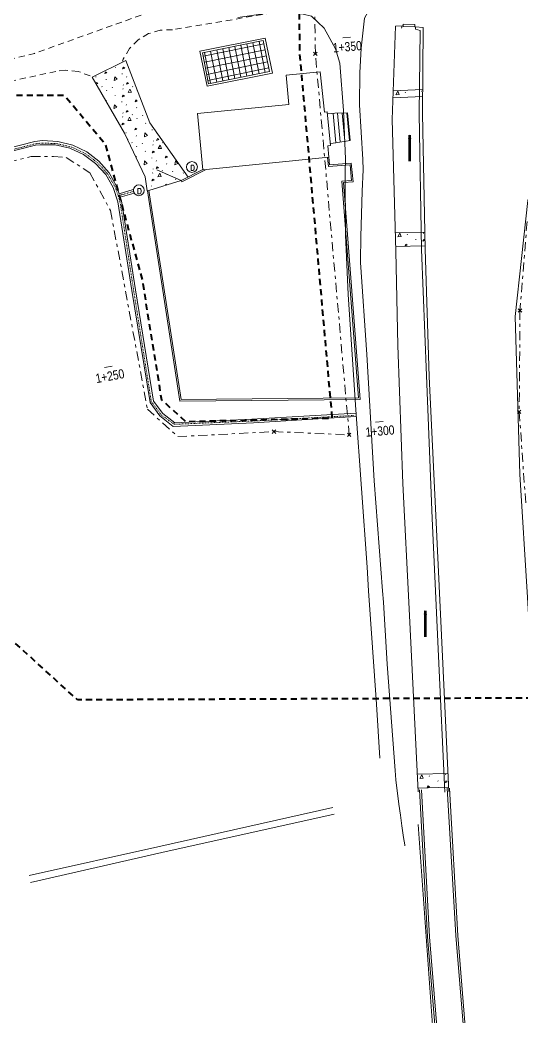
# Model space of a CAD drawing. Header units: metres. Extents: x -703672 to 3951284, y -4124475 to 4104628.
# Drawn here: x 328113.6 to 328178.7, y 4104423 to 4104552.3 of the extents above; entities that cross this region are included whole.
import ezdxf

# ---------------------------------------------------------------- set-up
doc = ezdxf.new("R2010")
doc.units = ezdxf.units.M
doc.header["$MEASUREMENT"] = 0
for name, pattern in [('DGN Style 2', [1.3283826688107345, 0.7970296012864407, -0.5313530675242938]), ('DGN Style 4', [0.014126028800000004, 0.007063014400000002, -0.003531507200000001, 0, -0.003531507200000001]), ('DGN Style 7', [2.6567653376214695, 1.195544401929661, -0.5313530675242938, 0.3985148006432204, -0.5313530675242938])]:
    doc.linetypes.add(name, pattern=pattern)
for name, color, linetype, lineweight in [('C-ALGN-STAT1', 8, 'Continuous', 0), ('C-PROP-BASE', 2, 'CONLMT', 0), ('C-PROP-CONS(Alpha)', 7, 'DGN Style 2', 40), ('C-ROAD-UPVD', 253, 'Continuous', 0), ('V-ANNO-PATT', 9, 'Continuous', 0), ('V-BLDG-OTLN', 7, 'Continuous', 0), ('V-ROAD-ASPH', 9, 'Continuous', 0), ('V-SITE-FENC', 251, 'FENCE', 0), ('V-SITE-STRC', 253, 'Continuous', 0), ('V-SITE-WALK', 7, 'Continuous', 0), ('V-TOPO-BKLN', 7, 'DGN Style 4', 0)]:
    doc.layers.add(name, color=color, linetype=linetype, lineweight=lineweight)
doc.styles.add('Dimension', font='arial.ttf', dxfattribs={"height": 0.00316992})
doc.styles.add('Style-ENGINEERING', font='ENGINEERING.shx')
doc.styles.add('Style-STANDARD', font='STANDARD.shx')
doc.styles.add('Style-WORKING', font='WORKING.shx')
doc.linetypes.add('CONLMT', pattern='A,0.10417,-0.00902625,[2,dgnlstyle-tsaec.shx,S=4.133597883597883e-05,R=0,X=0,Y=0],-0.00902625', length=0.1222225)
doc.linetypes.add('FENCE', pattern='A,0.1,-0.01302,[7,dgnlstyle-tsaec.shx,S=0.0001240079365079365,R=0,X=0,Y=0],-0.01302', length=0.12604)
doc.dimstyles.new('USACE Stroke DIM Set', dxfattribs={"dimtxt": 0.00316992, "dimasz": 0.00475488, "dimexe": 0.00158496, "dimexo": 0.00158496, "dimgap": 0.00158496, "dimtad": 1, "dimdec": 3, "dimlfac": 12, "dimzin": 15, "dimdsep": 46, "dimlunit": 4, "dimtxsty": 'Dimension', "dimblk": 'OBLIQUE', "dimcen": 0.09, "dimclrd": 1, "dimclre": 1, "dimazin": 2, "dimtfac": 1, "dimtdec": 3, "dimtmove": 1, "dimatfit": 1, "dimfxl": 1, "dimtolj": 1, "dimtzin": 15, "dimlwd": 18, "dimlwe": 18, "dimarcsym": 0})

# ---------------------------------------------------------------- blocks, each defined once
blk = doc.blocks.new('_Oblique')
at = {"color": 0, "linetype": 'ByBlock', "lineweight": -2}
blk.add_line((0.5, 0.5), (-0.5, -0.5), dxfattribs=at)
blk = doc.blocks.new('TerminatorOpen_0.5')
at = {"color": 0, "linetype": 'ByBlock', "lineweight": -2}
for q in [(-1, 0.25), (-1, 0), (-1, -0.25)]:
    blk.add_line((0, 0), q, dxfattribs=at)

msp = doc.modelspace()

# ---------------------------------------------------------------- linework, layer by layer
at = {"layer": 'C-ALGN-STAT1', "transparency": 33554661, "flags": 128}
for points in [[(328155.4423675083, 4104549.957605069), (328156.4387747262, 4104550.042296604)], [(328125.5131897276, 4104507.381466309), (328124.5300074081, 4104507.198839568)], [(328159.6769442245, 4104500.13724417), (328160.6733514424, 4104500.221935705)]]:
    msp.add_lwpolyline(points, dxfattribs=at)
at = {"layer": 'C-PROP-BASE', "linetype": 'ByBlock'}
for p, q in [((328151.6724283276, 4104548.112535928), (328152.1214411339, 4104547.663523122)), ((328151.8971592376, 4104547.887805018), (328151.6726528346, 4104547.663298615)), ((328151.8971592376, 4104547.887805018), (328152.121890147, 4104548.112535927)), ((328178.2144283276, 4104514.820535928), (328178.6634411339, 4104514.371523122)), ((328178.4391592375, 4104514.595805018), (328178.2146528345, 4104514.371298615)), ((328178.4391592375, 4104514.595805018), (328178.663890147, 4104514.820535928)), ((328178.1164283276, 4104501.680535928), (328178.5654411339, 4104501.231523122)), ((328178.3411592376, 4104501.455805018), (328178.1166528346, 4104501.231298615)), ((328178.3411592376, 4104501.455805018), (328178.5658901471, 4104501.680535927)), ((328146.2987950947, 4104499.124860088), (328146.7478079009, 4104498.675847282)), ((328146.5235260046, 4104498.900129178), (328146.2990196016, 4104498.675622775)), ((328146.5235260046, 4104498.900129178), (328146.7482569141, 4104499.124860087)), ((328156.0634283276, 4104498.698535928), (328156.5124411339, 4104498.249523122)), ((328156.2881592376, 4104498.473805018), (328156.0636528346, 4104498.249298615)), ((328156.2881592376, 4104498.473805018), (328156.512890147, 4104498.698535928))]:
    msp.add_line(p, q, dxfattribs=at)
at = {"layer": 'C-PROP-BASE', "color": 251, "linetype": 'DGN Style 7'}
for points in [[(327667.2257650528, 4104420.453761615), (327720.4737645751, 4104433.986945492), (327795.2503411708, 4104453.090689644), (327821.6941171947, 4104459.775361654), (327875.9251572457, 4104473.472385665), (327909.5778932773, 4104482.024833674), (328054.7075899196, 4104519.085217198), (328070.3706939334, 4104523.181217209), (328082.9208379444, 4104526.392481208), (328093.9308859555, 4104529.243297209), (328115.0334779753, 4104534.584481218), (328117.9170619776, 4104534.551713218), (328119.5554619796, 4104534.453409218), (328122.6356539826, 4104532.454561218), (328125.3226299844, 4104527.572129209), (328130.1067579882, 4104501.816481188), (328134.0389179924, 4104498.244769177), (328146.5235260045, 4104498.900129178), (328156.2881592373, 4104498.473805019), (328151.8971592376, 4104547.887805018), (328151.7991592374, 4104554.244805019), (328168.4451592375, 4104558.143805018), (328180.4381592374, 4104559.585805019)], [(328179.3561592374, 4104526.129805018), (328178.4391592373, 4104514.595805017), (328178.3411592375, 4104501.455805018), (328179.1931592374, 4104489.527805018)]]:
    msp.add_lwpolyline(points, dxfattribs=at)
at = {"layer": 'C-PROP-CONS(Alpha)', "color": 9, "transparency": 33554661, "flags": 128}
msp.add_lwpolyline([(328051.3527000129, 4102748.37939936), (328033.3155557459, 4102763.759859016), (328008.635876491, 4102785.194791595), (328001.0587122234, 4102791.754994317), (327978.7635198684, 4102811.492673358), (327966.1439298082, 4102822.81362133), (327961.8799502737, 4102829.347595384), (327957.057644274, 4102838.760785415), (327950.9142166439, 4102852.447486374), (327944.9108842695, 4102882.46314165), (327922.9503158275, 4102979.617200589), (327922.1960612735, 4102984.074704956), (327896.895254712, 4103096.805002357), (327873.602682129, 4103197.996084934), (327970.2778919048, 4103222.03458913), (327945.2853782952, 4103305.343080384), (327930.2819876203, 4103330.564998057), (327883.5789010234, 4103409.045375251), (327883.5789010235, 4103409.045375251), (327870.9613363898, 4103413.475533437), (327831.8293273544, 4103476.306306486), (327799.6734495071, 4103521.613691107), (327806.6592676204, 4103526.955593927), (327784.9216440988, 4103571.617824119), (327626.2738909589, 4103555.289453546), (327612.5795421994, 4103537.316554541), (327610.912267143, 4103605.482858766), (327464.3899750119, 4103600.408329677), (327376.9287606052, 4103410.137822579), (327521.4700117525, 4103346.727226583), (327528.8281654069, 4103347.647212733), (327568.3287292437, 4103211.27215154), (327234.5934998402, 4103358.397358307), (327245.9429127203, 4103450.162797557), (327247.4057606828, 4103462.282137395), (327240.1466832621, 4103465.304146356), (327209.4846702361, 4103470.912804143), (327163.5775247305, 4103479.173001934), (327097.1773292364, 4103490.791457197), (327094.8037589096, 4103490.336329404), (327087.5669605479, 4103491.465917642), (327077.449539086, 4103494.95888159), (327074.0302851388, 4103496.139353393), (327072.3445527111, 4103496.70369043), (327040.4265800085, 4103507.290822693), (327024.6254833043, 4103509.746641063), (327005.0554566061, 4103511.621346213), (326997.3663593705, 4103513.401218432), (326987.1858611336, 4103509.176851866), (326924.9401869376, 4103516.679666858), (326868.1898380349, 4103514.452095245, -0.4874798272826256), (326842.7291952347, 4103544.504835935), (326855.8128268328, 4103607.653487044), (326872.3549334486, 4103674.829124694), (326885.7849688843, 4103716.963841686), (326897.1820855098, 4103756.392376348), (326911.8079730987, 4103792.562866542), (326942.7784593481, 4103859.495280759), (326985.0309523789, 4103937.170100313), (327038.3759761521, 4104017.339902852), (327049.9699591843, 4104031.93014326), (327093.2772874826, 4104085.216318096), (327121.0561478767, 4104115.05712215), (327147.4927338528, 4104141.109056442), (327201.0579048989, 4104189.950156559), (327247.8236230445, 4104227.241544621), (327274.2756034104, 4104246.458416275), (327310.9052788371, 4104272.189052842), (327338.7507480193, 4104290.682435896), (327394.3822770293, 4104323.718145463), (327454.7797406209, 4104356.193582261), (327554.8217139727, 4104397.588329164), (327560.1573850386, 4104391.696800068), (327629.8959608893, 4104414.015198105), (327759.0313031515, 4104448.398455133), (327757.2739255879, 4104455.165774307), (328107.0540342975, 4104542.510103815), (328119.3380608568, 4104542.510103815), (328124.6483431717, 4104536.17317302), (328129.4254646109, 4104518.549251009), (328131.921990407, 4104503.029638088), (328135.078302787, 4104500.213224401), (328154.085317786, 4104500.667789092), (328149.8985258908, 4104547.783738694), (328149.7745655841, 4104555.824714896), (328168.0966631506, 4104560.116307975), (328180.1971601305, 4104561.571233069), (328186.8764764442, 4104562.389659171), (328203.8937110046, 4104564.517264253), (328194.5649608789, 4104557.623580912), (328191.4437345657, 4104556.202444898), (328187.3603782359, 4104545.719257489), (328182.8253075863, 4104532.763466077), (328181.3393865761, 4104525.839460123), (328180.4385673145, 4104514.508980992), (328180.3416913476, 4104501.519693172), (328182.9952471908, 4104464.369911368), (328121.0450735461, 4104464.115166628), (328089.3117504606, 4104492.939601823), (327768.6929376793, 4104411.193379837), (327762.394272341, 4104435.44831491), (327630.6153729495, 4104402.081270727), (327568.961239384, 4104381.975780278), (327586.7809209799, 4104362.299684941), (327579.7950375145, 4104360.190021981), (327526.9949811692, 4104339.560635842), (327472.178603134, 4104315.449356015), (327377.0616109308, 4104262.394203749), (327337.8150383515, 4104235.453131521), (327331.8477650884, 4104234.203481648), (327216.3820695355, 4104145.337984444), (327178.5929724798, 4104112.042658567), (327136.6371358891, 4104068.619937841), (327133.1617217513, 4104062.073926368), (327081.9927725713, 4104002.304896605), (327197.9125123062, 4103949.973291562), (327165.5484697489, 4103878.060140899), (327236.1839484199, 4103839.517953459), (327385.373955234, 4103849.829860281), (327376.9496945368, 4103947.711745712), (327522.7087312953, 4103959.659207741), (327570.1209276664, 4103966.104005254), (327619.9429955619, 4103970.187781311), (327675.5802737248, 4103972.189662043), (327840.2462419602, 4103985.686872555), (327861.3262067086, 4103740.757760243), (327930.6420660896, 4103742.354851621), (327992.4427256854, 4103748.227855178), (328033.5029494578, 4103744.724846469), (328070.8848923553, 4103745.586155542), (328069.9830035489, 4103756.769478619), (328241.8330771768, 4103770.442215998), (328288.4642937218, 4103241.598537642), (328052.9743225681, 4103223.495877456), (328046.3409570817, 4103208.988679592), (328077.9633670195, 4102853.33535271), (328045.914018165, 4102815.224954779), (328124.4115326538, 4102748.37939936)], format="xyb", dxfattribs=at)
at = {"layer": 'C-ROAD-UPVD', "linetype": 'Continuous', "flags": 128}
for points in [[(328178.839934731, 4104560.102029525), (328170.9019347311, 4104558.589029524), (328165.6109347311, 4104557.649029525), (328164.287934731, 4104557.397029525), (328163.3359347309, 4104557.177029524), (328162.3969347309, 4104556.927029524), (328159.5709347311, 4104554.856029524), (328158.266934731, 4104552.507029525), (328157.821934731, 4104548.619029525), (328157.669934731, 4104545.409029525), (328157.6099347309, 4104541.261029525), (328158.0439347311, 4104534.162029525), (328158.0859347309, 4104532.830029524), (328157.943934731, 4104530.079029525), (328157.800934731, 4104524.172029525), (328157.7379347309, 4104521.056029525), (328157.7519347309, 4104520.838029525), (328158.5799347309, 4104508.900029525), (328159.5129347311, 4104492.513029525), (328160.6189347311, 4104478.254029525)], [(328156.4659347311, 4104512.142029525), (328156.162934731, 4104516.684029525), (328155.801934731, 4104524.431029525), (328155.7659347309, 4104532.674029524), (328155.7869347311, 4104534.202029524), (328155.560934731, 4104540.548029525), (328155.0749347311, 4104546.674029524), (328154.4949347309, 4104548.527029525), (328153.0329347309, 4104551.190029525), (328151.375934731, 4104552.760029525), (328150.321934731, 4104553.028029525), (328149.0439347311, 4104553.201029525), (328147.7589347309, 4104553.293029524), (328146.3099347309, 4104553.172029525), (328145.122934731, 4104553.076029525), (328141.817934731, 4104552.573029525)], [(328158.8059347309, 4104478.254029525), (328158.5929347309, 4104481.315029525), (328157.159934731, 4104501.739029524), (328156.4659347311, 4104512.142029525)], [(328160.2419347309, 4104456.564029524), (328159.8299347308, 4104463.548029523), (328158.805934731, 4104478.254029524)], [(328160.6189347311, 4104478.254029525), (328160.7319347309, 4104476.800029525), (328161.1809347309, 4104469.493029525), (328161.2089347311, 4104468.756029524), (328162.240934731, 4104454.965029525), (328162.3339347311, 4104453.759029524), (328162.7009347309, 4104450.580029524), (328162.9219347311, 4104449.151029524), (328163.1139347309, 4104447.804029525), (328163.3359347309, 4104446.272029525), (328163.491934731, 4104445.309029525), (328163.503934731, 4104445.194029524)]]:
    msp.add_lwpolyline(points, dxfattribs=at)
at = {"layer": 'V-ANNO-PATT'}
for p, q in [((328145.2106728164, 4104549.179751581), (328137.3408719035, 4104547.575628397)), ((328140.6621099263, 4104548.692792649), (328141.4464678564, 4104544.680500161)), ((328141.4464097976, 4104548.850567201), (328142.2312284787, 4104544.835917795)), ((328142.2307096692, 4104549.008341752), (328143.015989101, 4104544.991335428)), ((328143.0150095405, 4104549.166116304), (328143.8007497232, 4104545.146753062)), ((328143.799309412, 4104549.323890855), (328144.5855103454, 4104545.302170696)), ((328144.5836092831, 4104549.481665407), (328145.3702709677, 4104545.457588329)), ((328145.372518187, 4104548.396290977), (328137.4949963205, 4104546.790594011)), ((328137.5249104408, 4104548.061694444), (328138.3074253675, 4104544.058829626)), ((328145.5343635576, 4104547.612830374), (328137.6491207376, 4104546.005559625)), ((328138.3092103121, 4104548.219468996), (328139.0921859897, 4104544.21424726)), ((328139.0935101836, 4104548.377243547), (328139.876946612, 4104544.369664893)), ((328139.8778100549, 4104548.535018098), (328140.6617072342, 4104544.525082528)), ((328125.9495659093, 4104546.167103664, 11.05163876556885), (328125.9843265555, 4104546.114374729, 11.04103230528285)), ((328145.6962089282, 4104546.829369773), (328137.8032451546, 4104545.22052524)), ((328145.8580542988, 4104546.045909169), (328137.9573695716, 4104544.435490854)), ((328123.3936838041, 4104544.858080671, 11.063708166616), (328123.4300069102, 4104544.937223537, 11.07249957379249)), ((328126.8343824286, 4104545.324331076, 10.85559541844546), (328126.8423171585, 4104545.24528714, 10.84325377647187)), ((328127.3807706372, 4104544.858080671, 10.742556199436), (328127.4170937432, 4104544.937223537, 10.7513476066125)), ((328124.1833762645, 4104543.65085519, 10.82136934531867), (328124.2181369106, 4104543.598126255, 10.81076288503267)), ((328124.7347588245, 4104544.497881706, 10.90235949152391), (328124.7711816077, 4104544.577024571, 10.91114286990123)), ((328125.5281770209, 4104543.478917315, 10.68759276770712), (328125.564598632, 4104543.557961252, 10.69636159404583)), ((328126.9807738119, 4104543.874433785, 10.6291454811746), (328127.0156341352, 4104543.821704851, 10.61853099208942)), ((328128.1704630975, 4104543.65085519, 10.50021737813867), (328128.2052237437, 4104543.598126255, 10.48961091785267)), ((328124.8066313096, 4104543.093392632, 10.68863462575561), (328124.8430529205, 4104543.172436569, 10.69740345209433)), ((328125.9064863228, 4104542.531181504, 10.51680769066308), (328125.9412469689, 4104542.478452568, 10.50620123037707)), ((328126.9068305524, 4104543.295404796, 10.54937578105839), (328126.9432533356, 4104543.374547661, 10.55815915943572)), ((328128.7937181425, 4104543.093392632, 10.36748265857562), (328128.8091441502, 4104543.126870898, 10.37119660693974)), ((328165.7988268288, 4104542.349932535, 9.434092262034397), (328161.9719109731, 4104542.194041258, 9.435884841157204)), ((328165.8062815408, 4104543.250982617, 9.434071611429758), (328162.0029053625, 4104543.096050239, 9.435853164249473)), ((328163.5440051965, 4104542.811850239, 9.43513790198007), (328163.579605192, 4104542.891750239, 9.435119732035695)), ((328165.6486049645, 4104543.016050239, 9.434149822245331), (328165.6842049601, 4104543.096050239, 9.434131650396012)), ((328126.791302842, 4104541.688408915, 10.32076434353969), (328126.799237572, 4104541.609364979, 10.30842270156609)), ((328127.3376910507, 4104541.22215851, 10.20772512453022), (328127.3740141567, 4104541.301301376, 10.21651653170672)), ((328128.678766071, 4104540.861959545, 10.04637644943814), (328128.7151888542, 4104540.94110241, 10.05515982781546)), ((328126.863750966, 4104539.659482635, 10.01454470615262), (328126.9001737492, 4104539.738625501, 10.02332808452994)), ((328126.9376942255, 4104540.238511623, 10.09431440626884), (328126.9725545487, 4104540.185782689, 10.08369991718365)), ((328128.127383511, 4104540.014933029, 9.965386303232897), (328128.1621441572, 4104539.962204095, 9.954779842946898)), ((328128.7506385561, 4104539.457470472, 9.832651583669843), (328128.7870601672, 4104539.536514408, 9.84142041000856)), ((328129.4721842675, 4104539.842995153, 9.831609725621348), (328129.5086058785, 4104539.92203909, 9.840378551960058)), ((328154.5382864336, 4104536.36072098, 8.558762633126776), (328154.1833446278, 4104540.151033772, 8.558762633126776)), ((328155.132263234, 4104536.453072867, 8.558762633126776), (328154.7830517581, 4104540.182193254, 8.558762633126776)), ((328155.7262400344, 4104536.545424753, 8.558762633126776), (328155.3842975259, 4104540.196922107, 8.558762633126776)), ((328156.3202168348, 4104536.63777664, 8.558762633126776), (328155.9855432936, 4104540.211650959, 8.558762633126776)), ((328129.8504935694, 4104538.895259343, 9.66082464857731), (328129.8852542155, 4104538.842530408, 9.650218188291305)), ((328127.2946114643, 4104537.58623635, 9.672894049624446), (328127.3309345703, 4104537.665379215, 9.681685456800949)), ((328128.6356864846, 4104537.226037384, 9.51154537453236), (328128.6721092678, 4104537.305180249, 9.520328752909684)), ((328130.7353100886, 4104538.052486755, 9.464781301453911), (328130.7432448186, 4104537.973442819, 9.45243965948032)), ((328131.2816982974, 4104537.58623635, 9.351742082444453), (328131.3180214033, 4104537.665379215, 9.360533489620948)), ((328128.0843039246, 4104536.379010868, 9.430555228327123), (328128.1190645708, 4104536.326281934, 9.419948768041124)), ((328128.7075589697, 4104535.821548311, 9.297820508764069), (328128.7439805808, 4104535.900592247, 9.306589335102785)), ((328129.4291046811, 4104536.207072994, 9.296778650715574), (328129.4655262921, 4104536.286116931, 9.30554747705429)), ((328130.8077582127, 4104536.023560474, 9.158561664066852), (328130.8441809958, 4104536.10270334, 9.167345042444168)), ((328130.8817014721, 4104536.602589462, 9.238331364183061), (328130.9165617953, 4104536.54986053, 9.227716875097883)), ((328132.0713907576, 4104536.379010868, 9.10940326114713), (328132.1061514037, 4104536.326281934, 9.098796800861123)), ((328129.807413983, 4104535.259337181, 9.125993573671536), (328129.8421746291, 4104535.206608247, 9.11538711338553)), ((328130.6922305022, 4104534.416564594, 8.929950226548144), (328130.7001652322, 4104534.337520658, 8.917608584574552)), ((328131.238618711, 4104533.950314189, 8.816911007538678), (328131.2749418169, 4104534.029457055, 8.825702414715181)), ((328132.5796937313, 4104533.590115223, 8.655562332446593), (328132.6161165144, 4104533.669258088, 8.664345710823916)), ((328130.7646786262, 4104532.387638313, 8.623730589161077), (328130.8011014093, 4104532.466781178, 8.6325139675384)), ((328130.8386218857, 4104532.966667301, 8.703500289277287), (328130.8734822089, 4104532.913938368, 8.692885800192101)), ((328132.0283111712, 4104532.743088707, 8.574572186241355), (328132.0630718173, 4104532.690359773, 8.563965725955356)), ((328132.6515662162, 4104532.185626149, 8.441837466678301), (328132.6879878273, 4104532.264670086, 8.450606293017017)), ((328133.3731119277, 4104532.571150832, 8.440795608629806), (328133.4095335387, 4104532.650194769, 8.449564434968515)), ((328134.7517654591, 4104532.387638313, 8.302578621981077), (328134.7881882423, 4104532.466781178, 8.3113620003584)), ((328130.6491509157, 4104530.780642433, 8.395119151642369), (328130.6570856458, 4104530.701598497, 8.382777509668777)), ((328133.7514212295, 4104531.62341502, 8.270010531585768), (328133.7861818756, 4104531.570686087, 8.259404071299763)), ((328162.2595603991, 4104524.68581477, 9.554633379058153), (328166.0844205538, 4104524.773995074, 9.499963929627725)), ((328163.8005045075, 4104524.401614785, 9.5327136744108), (328163.8361004996, 4104524.481514781, 9.532178849577697)), ((328165.9048888283, 4104524.605814774, 9.502584037119284), (328165.9404848199, 4104524.68581477, 9.502049179358146)), ((328162.3066060694, 4104522.88642109, 9.554553929460141), (328166.1200526085, 4104522.974338259, 9.500047616994934)), ((328164.9104939245, 4104523.833314816, 9.517043982065651), (328164.9459905533, 4104523.780014819, 9.516554445782944)), ((328165.8081063452, 4104522.981414862, 9.50450162466916), (328165.8096915231, 4104522.967183033, 9.504483666675334)), ((328169.0893480129, 4104454.593496071, 9.409743971919866), (328165.1220592894, 4104454.467423748, 9.422843491180828)), ((328166.6631510038, 4104454.183223749, 9.417789911743526), (328166.6987507825, 4104454.263123748, 9.41766410884334)), ((328168.7677394838, 4104454.387423748, 9.410826414806571), (328168.8033392625, 4104454.467423748, 9.41070060142438)), ((328167.7732451612, 4104453.614923753, 9.414187779435963), (328167.8087449865, 4104453.561623752, 9.414076268421795)), ((328169.1728299731, 4104452.795240332, 9.409657097752302), (328165.2099724646, 4104452.669308823, 9.422741985664075))]:
    msp.add_line(p, q, dxfattribs=at)
at = {"layer": 'V-ANNO-PATT', "linetype": 'Continuous'}
msp.add_line((328131.3094921974, 4104532.82796605, 8.221451825712002), (328134.4870014778, 4104531.47136697, 8.221451825712002), dxfattribs=at)
at = {"layer": 'V-ANNO-PATT', "extrusion": (0.07942777201430011, -0.1459916900255253, 0.986092113078862), "elevation": -573156.4206753352, "flags": 128}
msp.add_lwpolyline([(2249815.778991722, 3400703.64598122), (2249815.97948458, 3400703.788910798), (2249816.070640333, 3400703.58648889), (2249815.778991722, 3400703.64598122)], dxfattribs=at)
at = {"layer": 'V-ANNO-PATT', "extrusion": (0.0794277715706885, -0.145991690026616, 0.9860921131144327), "elevation": -573156.4208253737, "flags": 128}
msp.add_lwpolyline([(2249813.444194958, 3400704.210014263), (2249813.644687814, 3400704.352943841), (2249813.735843569, 3400704.150521933), (2249813.444194958, 3400704.210014263)], dxfattribs=at)
at = {"layer": 'V-ANNO-PATT', "extrusion": (0.0794277716420662, -0.1459916900027896, 0.986092113112211), "elevation": -573156.420704156, "flags": 128}
msp.add_lwpolyline([(2249814.10438355, 3400702.802420192), (2249814.411187877, 3400703.212765795), (2249814.530976931, 3400702.771606931), (2249814.113100069, 3400702.801037339)], dxfattribs=at)
at = {"layer": 'V-ANNO-PATT', "extrusion": (0.0794277716401631, -0.1459916896915527, 0.986092113158443), "elevation": -573156.4194272938, "flags": 128}
msp.add_lwpolyline([(2249811.829968246, 3400703.595063513), (2249811.965589208, 3400703.691671626), (2249812.056744961, 3400703.489249717), (2249811.831465823, 3400703.535227095)], dxfattribs=at)
at = {"layer": 'V-ANNO-PATT', "extrusion": (0.07942777153956972, -0.1459916897118344, 0.9860921131635428), "elevation": -573156.4195435486, "flags": 128}
msp.add_lwpolyline([(2249815.265275891, 3400701.617791183), (2249815.465856307, 3400701.760672453), (2249815.55701206, 3400701.558250544), (2249815.265275891, 3400701.617791183)], dxfattribs=at)
at = {"layer": 'V-ANNO-PATT', "extrusion": (0.07942777927968883, -0.1459916848599124, 0.9860921132584223), "elevation": -573156.397088905, "flags": 128}
msp.add_lwpolyline([(2249812.038023496, 3400702.64013411), (2249812.048158819, 3400702.646768439), (2249812.040220489, 3400702.55235188)], dxfattribs=at)
at = {"layer": 'V-ANNO-PATT', "extrusion": (0.0794277722328053, -0.1459916901839589, 0.9860921130378058), "elevation": -573156.4212539352, "flags": 128}
msp.add_lwpolyline([(2249814.005934199, 3400700.426285846), (2249814.206427058, 3400700.569215423), (2249814.297582811, 3400700.366793515), (2249814.005934199, 3400700.426285846)], dxfattribs=at)
at = {"layer": 'V-ANNO-PATT', "extrusion": (0.07942777126261806, -0.1459916895658839, 0.9860921132074588), "elevation": -573156.4190353634, "flags": 128}
msp.add_lwpolyline([(2249814.928962807, 3400700.557674531), (2249815.35766506, 3400700.838292165), (2249815.319370007, 3400700.382819852), (2249814.936755429, 3400700.553375105)], dxfattribs=at)
at = {"layer": 'V-ANNO-PATT', "extrusion": (0.0004676374794289956, 1.904944009771672e-05, 0.9999998904761475), "elevation": 241.0859518505389, "flags": 128}
msp.add_lwpolyline([(328162.3049107788, 4104542.568302424), (328162.544710779, 4104543.021102425), (328162.7312107789, 4104542.603802423), (328162.3138107788, 4104542.568302423)], dxfattribs=at)
at = {"layer": 'V-ANNO-PATT', "extrusion": (0.07942777418683986, -0.1459916878118556, 0.9860921132316038), "elevation": -573156.4108763704, "flags": 128}
msp.add_lwpolyline([(2249811.957716285, 3400701.048683047), (2249812.030022273, 3400700.888119222), (2249811.961384428, 3400700.902120402)], dxfattribs=at)
at = {"layer": 'V-ANNO-PATT', "extrusion": (0.07942777137371915, -0.1459916895942703, 0.9860921131943072), "elevation": -573156.4191154215, "flags": 128}
msp.add_lwpolyline([(2249812.328074361, 3400699.585241321), (2249812.634878688, 3400699.995586924), (2249812.754667742, 3400699.554428059), (2249812.336790881, 3400699.583858469)], dxfattribs=at)
at = {"layer": 'V-ANNO-PATT', "extrusion": (0.0794277715662109, -0.1459916896610943, 0.9860921131689092), "elevation": -573156.4193265418, "flags": 128}
msp.add_lwpolyline([(2249815.174570714, 3400699.057594789), (2249815.375063572, 3400699.200524366), (2249815.466219325, 3400698.99810246), (2249815.174570714, 3400699.057594789)], dxfattribs=at)
at = {"layer": 'V-ANNO-PATT', "extrusion": (0.07942777134206269, -0.1459916890599359, 0.9860921132759657), "elevation": -573156.4169326108, "flags": 128}
msp.add_lwpolyline([(2249813.492671399, 3400698.398333661), (2249813.693251814, 3400698.541214931), (2249813.784407568, 3400698.338793025), (2249813.492671399, 3400698.398333661)], dxfattribs=at)
at = {"layer": 'V-ANNO-PATT', "extrusion": (0.07942777159614262, -0.1459916895258995, 0.9860921131865138), "elevation": -573156.4187618085, "flags": 128}
msp.add_lwpolyline([(2249813.159969395, 3400697.335434074), (2249813.58867165, 3400697.61605171), (2249813.550376594, 3400697.160579395), (2249813.167762016, 3400697.331134649)], dxfattribs=at)
at = {"layer": 'V-ANNO-PATT', "extrusion": (0.07942777152810528, -0.1459916897107417, 0.9860921131646281), "elevation": -573156.4195428255, "flags": 128}
msp.add_lwpolyline([(2249812.222313129, 3400697.213964949), (2249812.422805988, 3400697.356894528), (2249812.513961741, 3400697.15447262), (2249812.222313129, 3400697.213964949)], dxfattribs=at)
at = {"layer": 'V-ANNO-PATT', "extrusion": (0.07942777133867068, -0.1459916905504712, 0.9860921130555642), "elevation": -573156.423051688, "flags": 128}
msp.add_lwpolyline([(2249813.386134617, 3400695.847543156), (2249813.586627475, 3400695.990472733), (2249813.677783228, 3400695.788050827), (2249813.386134617, 3400695.847543156)], dxfattribs=at)
at = {"layer": 'V-ANNO-PATT', "extrusion": (0.07942777176727428, -0.1459916898321592, 0.9860921131273876), "elevation": -573156.4199627109, "flags": 128}
msp.add_lwpolyline([(2249814.059721324, 3400694.431585424), (2249814.366525652, 3400694.841931026), (2249814.486314705, 3400694.400772165), (2249814.068437844, 3400694.430202573)], dxfattribs=at)
at = {"layer": 'V-ANNO-PATT', "extrusion": (0.07942777331147682, -0.1459916905318554, 0.9860921128994146), "elevation": -573156.4223279466, "flags": 128}
msp.add_lwpolyline([(2249811.990626402, 3400695.193753362), (2249812.030238752, 3400695.10578955), (2249811.986147732, 3400695.114788116)], dxfattribs=at)
at = {"layer": 'V-ANNO-PATT', "extrusion": (0.07942777154056306, -0.1459916900658662, 0.9860921131110483), "elevation": -573156.4209963608, "flags": 128}
msp.add_lwpolyline([(2249815.213146737, 3400693.251526532), (2249815.413727153, 3400693.394407802), (2249815.504882907, 3400693.191985893), (2249815.213146737, 3400693.251526532)], dxfattribs=at)
at = {"layer": 'V-ANNO-PATT', "extrusion": (0.07942777148019686, -0.1459916899543272, 0.9860921131324241), "elevation": -573156.420558352, "flags": 128}
msp.add_lwpolyline([(2249814.880440138, 3400692.189012086), (2249815.309142392, 3400692.469629723), (2249815.270847338, 3400692.014157408), (2249814.88823276, 3400692.184712662)], dxfattribs=at)
at = {"layer": 'V-ANNO-PATT', "extrusion": (0.07942777055447978, -0.1459916913582167, 0.9860921129991418), "elevation": -573156.42662442, "flags": 128}
msp.add_lwpolyline([(2249811.792982667, 3400692.777457216), (2249811.880010543, 3400692.584201747), (2249811.783142516, 3400692.6039615)], dxfattribs=at)
at = {"layer": 'V-ANNO-PATT', "extrusion": (0.07942777137416583, -0.1459916890020794, 0.9860921132819457), "elevation": -573156.416684608, "flags": 128}
msp.add_lwpolyline([(2249813.953367399, 3400692.061325691), (2249814.153860258, 3400692.204255268), (2249814.24501601, 3400692.00183336), (2249813.953367399, 3400692.061325691)], dxfattribs=at)
at = {"layer": 'V-ANNO-PATT', "extrusion": (0.07942777166493728, -0.1459916897860847, 0.9860921131424519), "elevation": -573156.419807175, "flags": 128}
msp.add_lwpolyline([(2249815.126494252, 3400690.688812817), (2249815.32698711, 3400690.831742393), (2249815.418142863, 3400690.629320487), (2249815.126494252, 3400690.688812817)], dxfattribs=at)
at = {"layer": 'V-ANNO-PATT', "extrusion": (0.07942777152275869, -0.1459916897392801, 0.9860921131608336), "elevation": -573156.4196617168, "flags": 128}
msp.add_lwpolyline([(2249812.280716437, 3400691.215972909), (2249812.587520765, 3400691.626318512), (2249812.707309818, 3400691.185159649), (2249812.289432958, 3400691.21459006)], dxfattribs=at)
at = {"layer": 'V-ANNO-PATT', "extrusion": (0.07942777179559482, -0.1459916892674809, 0.9860921132087074), "elevation": -573156.4176356754, "flags": 128}
msp.add_lwpolyline([(2249813.450243343, 3400690.02577735), (2249813.650823759, 3400690.168658619), (2249813.741979512, 3400689.966236712), (2249813.450243343, 3400690.02577735)], dxfattribs=at)
at = {"layer": 'V-ANNO-PATT', "extrusion": (0.07942777126507777, -0.1459916898873621, 0.9860921131596657), "elevation": -573156.4203540783, "flags": 128}
msp.add_lwpolyline([(2249815.77685296, 3400689.287609344), (2249816.083657287, 3400689.697954946), (2249816.203446341, 3400689.256796083), (2249815.78556948, 3400689.286226492)], dxfattribs=at)
at = {"layer": 'V-ANNO-PATT', "extrusion": (0.0794277715542105, -0.145991689998293, 0.9860921131199533), "elevation": -573156.420714525, "flags": 128}
msp.add_lwpolyline([(2249813.105884086, 3400688.970379298), (2249813.53458634, 3400689.25099693), (2249813.496291286, 3400688.79552462), (2249813.113676707, 3400688.966079871)], dxfattribs=at)
at = {"layer": 'V-ANNO-PATT', "extrusion": (0.07942777173866022, -0.1459916900293282, 0.9860921131005014), "elevation": -573156.4207813856, "flags": 128}
msp.add_lwpolyline([(2249812.174355169, 3400688.844976845), (2249812.374848027, 3400688.987906422), (2249812.46600378, 3400688.785484515), (2249812.174355169, 3400688.844976845)], dxfattribs=at)
at = {"layer": 'V-ANNO-PATT', "extrusion": (0.07942777132254358, -0.1459916899957192, 0.9860921131389945), "elevation": -573156.420779976, "flags": 128}
msp.add_lwpolyline([(2249813.384858849, 3400687.506201332), (2249813.543198308, 3400687.619080126), (2249813.614309369, 3400687.461169778)], dxfattribs=at)
at = {"layer": 'V-ANNO-PATT', "extrusion": (0.0794277917419308, -0.1459916959435172, 0.986092110613677), "elevation": -573156.4384926115, "flags": 128}
msp.add_lwpolyline([(2249816.178643969, 3400686.847006454), (2249816.183102161, 3400686.850184659), (2249816.184755493, 3400686.846513243)], dxfattribs=at)
at = {"layer": 'V-ANNO-PATT', "extrusion": (0.01428413790165887, 0.0003293139005066652, 0.9998979222684492), "elevation": 6048.74566175603, "flags": 128}
msp.add_lwpolyline([(328128.9851140517, 4104522.392541674), (328129.2249140517, 4104522.845341674), (328129.4114140518, 4104522.428041674), (328128.9940140515, 4104522.392541674)], dxfattribs=at)
at = {"layer": 'V-ANNO-PATT', "extrusion": (0.01428413789767142, 0.00032931390460201, 0.9998979222685046), "elevation": 6048.745677256929, "flags": 128}
msp.add_lwpolyline([(328129.9193140703, 4104521.198241644), (328130.0258140704, 4104521.420241645), (328130.2034140705, 4104521.287041644), (328129.9193140703, 4104521.198241644)], dxfattribs=at)
at = {"layer": 'V-ANNO-PATT', "extrusion": (0.01428413790617239, 0.0003293139033038763, 0.9998979222683838), "elevation": 6048.745674718444, "flags": 128}
msp.add_lwpolyline([(328132.2264140301, 4104521.833041657), (328132.3329140303, 4104522.055041659), (328132.4891836123, 4104521.93783947)], dxfattribs=at)
at = {"layer": 'V-ANNO-PATT', "extrusion": (0.01310645968741495, 0.004097057370860292, 0.9999057129726593), "elevation": 21127.06397398374, "flags": 128}
msp.add_lwpolyline([(328137.7937222151, 4104471.574620243), (328137.5305069158, 4104471.492347337)], dxfattribs=at)
at = {"layer": 'V-ANNO-PATT', "extrusion": (0.00329853304286328, 0.0001048206359812264, 0.9999945543313722), "elevation": 1522.117818436671, "flags": 128}
msp.add_lwpolyline([(328163.6480020441, 4104453.806522969), (328163.8878020443, 4104454.259322966), (328164.074302044, 4104453.842022968), (328163.6569020443, 4104453.806522967)], dxfattribs=at)
at = {"layer": 'V-ANNO-PATT', "extrusion": (0.003298533042838206, 0.0001048206359901844, 0.9999945543313722), "elevation": 1522.117818465208, "flags": 128}
msp.add_lwpolyline([(328164.5822020439, 4104452.612222963), (328164.688702044, 4104452.834222962), (328164.8663020437, 4104452.701022963), (328164.5822020439, 4104452.612222963)], dxfattribs=at)
at = {"layer": 'V-ANNO-PATT', "extrusion": (0.003298533042951593, 0.0001048206359238195, 0.999994554331372), "elevation": 1522.117818230027, "flags": 128}
msp.add_lwpolyline([(328166.8893020436, 4104453.24702296), (328166.9958020439, 4104453.469022959), (328167.1734020436, 4104453.335822961), (328166.8893020436, 4104453.24702296)], dxfattribs=at)
at = {"layer": 'V-BLDG-OTLN'}
for p, q in [((328148.0926722025, 4104545.096627343, 8.730665996743376), (328152.5376004443, 4104545.53487538, 8.86738121278286)), ((328148.0926722025, 4104545.096627343, 8.497126344796627), (328148.4697612233, 4104541.313677306, 8.292416011634671)), ((328152.5376004443, 4104545.53487538, 8.86738121278286), (328153.057387093, 4104540.320385396, 8.683244027199578)), ((328136.5815291429, 4104540.141556162, 8.23142700907313), (328148.4697612233, 4104541.313677306, 8.292416011634671)), ((328137.3080618543, 4104532.852993526, 7.974048930954936), (328136.5815291429, 4104540.141556162, 8.231427009108295)), ((328153.057387093, 4104540.320385396, 8.710129349006749), (328153.4416753107, 4104540.358274322, 8.712100824237915)), ((328153.4416753107, 4104540.358274322, 8.712100824237915), (328153.8773709032, 4104535.987384247, 8.55775334267883)), ((328153.4930826856, 4104535.949495321, 8.473884042676914), (328153.8773709032, 4104535.987384247, 8.475855517908009)), ((328153.4930826856, 4104535.949495321, 8.528896545647143), (328153.6412221764, 4104534.463362706, 8.476417342901229)), ((328153.6412221764, 4104534.463362706, 8.476417342901229), (328137.3080618543, 4104532.852993526, 7.974048930954936))]:
    msp.add_line(p, q, dxfattribs=at)
at = {"layer": 'V-ROAD-ASPH', "linetype": 'DGN Style 2'}
for points in [[(328175.5579219395, 4104558.78892366, 11.08550526540599), (328161.4782142226, 4104556.019822763, 11.3224558340934), (328150.1526707562, 4104553.800725393, 11.19436965615019), (328147.6349109357, 4104553.405672975, 11.25725940834894), (328133.3633557643, 4104551.009241519, 11.26353837601627)], [(328129.2742491577, 4104552.897380881, 11.34407961936312), (328115.476989858, 4104547.94081116, 11.3841972124389), (328102.8389543737, 4104544.892300315, 11.54766866257111), (328083.3618205203, 4104540.635832204, 11.58498667269008), (328069.1246552499, 4104536.581670138, 11.85789160566208), (328055.1723546221, 4104533.037564588, 11.79798667468786), (328040.0998375062, 4104528.798226161, 11.73710384549515)], [(328133.3633557643, 4104551.009241519, 11.26353837601627), (328131.7766603515, 4104550.950552593, 11.27495285905631), (328130.2545285972, 4104550.49871009, 11.286367342097), (328128.8928018242, 4104549.682164366, 11.29778182513489), (328127.7772214244, 4104548.552329381, 11.22323772811936), (328126.9780301352, 4104547.180345414, 11.14869363112138), (328126.8813790063, 4104546.939153195, 11.13649465573422)], [(328122.6718718199, 4104545.040354357, 11.03072702345305), (328121.1144750478, 4104545.590594917, 11.2229144901791), (328119.4706179249, 4104545.751787777, 11.27954216948662), (328118.2109089632, 4104545.605060201, 11.32302153283962), (328118.210908963, 4104545.6050602, 11.32302153283962), (328102.6337386753, 4104542.207628473, 11.5284500284582), (328084.2328256941, 4104537.575018824, 11.69809715754334), (328069.1760551743, 4104534.061753232, 11.85784585757102), (328055.7514980793, 4104530.430245424, 11.73877434131575), (328039.9859059333, 4104525.89807719, 11.6587405231231)]]:
    msp.add_polyline3d(points, dxfattribs=at)
at = {"layer": 'V-SITE-FENC'}
for p, q in [((328137.7295774707, 4104532.89455289, 8.04255758072562), (328134.5775963483, 4104531.29306226, 8.221451825712002)), ((328134.4870014778, 4104531.47136697, 8.221451825712002), (328134.5775963487, 4104531.29306226, 8.221451825712002)), ((328157.4799473016, 4104503.271965785, 8.874612964349012), (328155.3317054889, 4104531.386409288, 8.766788615322895)), ((328156.7770104039, 4104531.290083612, 9.554197388529957), (328155.546427481, 4104531.201369757, 9.075078896366058)), ((328157.6956675472, 4104503.073861923, 8.875431170672286), (328155.546427481, 4104531.201369757, 8.767556717399188)), ((328130.108927179, 4104530.11294901, 8.374711592686694), (328130.3065971329, 4104530.14338894, 8.374711592686694)), ((328130.3065971326, 4104530.14338894, 8.374711592686694), (328134.4758930623, 4104503.068934035, 8.238426679948603)), ((328134.3045683467, 4104502.867414149, 8.237565513326729), (328157.6956675471, 4104503.073861923, 8.875431170670694)), ((328134.4758930623, 4104503.068934035, 8.242285601796084), (328157.4799473016, 4104503.271965785, 8.869596702195437))]:
    msp.add_line(p, q, dxfattribs=at)
at = {"layer": 'V-SITE-FENC', "ltscale": 60, "elevation": 10.18542076955553, "flags": 128}
msp.add_lwpolyline([(328189.8019784568, 4104557.451822902), (328184.7505169453, 4104544.5773801), (328179.4417071872, 4104528.848680304), (328177.8146687536, 4104513.803554105), (328178.4332508829, 4104493.374795415), (328179.4225529865, 4104477.374566034), (328180.1529974342, 4104465.01346929), (328181.1203501376, 4104449.719255874), (328182.4764146126, 4104431.583059888), (328184.7039580012, 4104403.325356139), (328185.9983729513, 4104389.130348032), (328187.6211315368, 4104370.712656978), (328187.8483650107, 4104364.817670671), (328187.4650543657, 4104352.507193247)], dxfattribs=at)
at = {"layer": 'V-SITE-FENC', "extrusion": (0.04505294105720981, 0.02289095656191238, 0.998722302048861), "elevation": 108748.2862670725, "flags": 128}
msp.add_lwpolyline([(3510649.951964777, -2149040.519571817), (3510649.951964777, -2149037.357998434)], dxfattribs=at)
at = {"layer": 'V-SITE-FENC', "extrusion": (-0.3610606336936975, -0.0260291928010032, 0.9321790063710049), "elevation": -225313.2239433664, "flags": 128}
msp.add_lwpolyline([(-4070311.165552817, 580229.5582330459), (-4070311.165552815, 580228.2227873427)], dxfattribs=at)
at = {"layer": 'V-SITE-FENC', "extrusion": (0.00075719373887901, -0.004917043089254928, 0.999987624595875), "elevation": -19925.31875454509, "flags": 128}
msp.add_lwpolyline([(328130.0085180901, 4104481.757267581), (328134.2042619027, 4104454.511403352)], dxfattribs=at)
at = {"layer": 'V-SITE-FENC', "elevation": 9.490455162155428, "flags": 128}
msp.add_lwpolyline([(328173.1971831211, 4104347.948258409), (328170.3008360174, 4104382.01613368), (328167.6883691166, 4104413.476871116), (328165.2309667204, 4104447.944193415)], dxfattribs=at)
at = {"layer": 'V-SITE-FENC'}
for points in [[(328156.5733576232, 4104531.475921132, 9.480505746820818), (328156.3880973887, 4104533.490433567, 9.51233993449167), (328153.5795256299, 4104533.287961048, 8.41884298991424), (328153.4567220336, 4104534.441630179, 8.402240185878938)], [(328156.7770104039, 4104531.290083612, 9.551378744956537), (328156.5551203192, 4104533.702907584, 9.589507221995675), (328153.7421267807, 4104533.500117204, 8.49424430321821), (328153.6413237258, 4104534.462346923, 8.476355175933847)]]:
    msp.add_polyline3d(points, dxfattribs=at)
at = {"layer": 'V-SITE-STRC'}
for p, q in [((328163.0860237041, 4104551.20786695, 7.040713398850393), (328163.1622106871, 4104551.505213424, 9.09406783303244)), ((328163.2749001594, 4104551.744000501, 9.1581745783093), (328163.2636912616, 4104551.444209973, 9.1581745783093)), ((328163.2749001594, 4104551.744000501, 9.1581745783093), (328164.7899518941, 4104551.687354081, 9.168822836719137)), ((328164.7899518942, 4104551.687354082, 9.168822836719137), (328164.7787429962, 4104551.387563553, 9.168822836719137)), ((328164.8717754575, 4104551.37827632, 8.984117242905626), (328164.870014816, 4104551.081341553, 7.005794322389001)), ((328145.3834250523, 4104549.926134098, 9.954287786851168), (328136.9052022038, 4104548.224452361, 9.891136510063)), ((328137.2560614916, 4104548.007611148, 11.34929826305265), (328145.1257737923, 4104549.59073053, 11.35262188760396)), ((328143.8890397349, 4104500.049026174, 8.281722974453245), (328133.4655812029, 4104499.545348917, 8.273182007576281)), ((328133.66379463, 4104500.04605855, 8.270184470641546), (328143.6619209981, 4104500.522795999, 8.29588702336342))]:
    msp.add_line(p, q, dxfattribs=at)
at = {"layer": 'V-SITE-STRC', "extrusion": (-0.00701832882322612, 0.0002624089957464982, 0.9999753367968873), "elevation": -1216.928521114968, "flags": 128}
msp.add_lwpolyline([(328155.2457072518, 4104551.904859571), (328156.7607964059, 4104551.84821315)], dxfattribs=at)
at = {"layer": 'V-SITE-STRC', "extrusion": (-0.0002187496992758842, -6.72338280307807e-05, 0.9999999738140906), "elevation": -339.5943666225373, "flags": 128}
msp.add_lwpolyline([(328128.2400186816, 4104530.265391335), (328126.4366364434, 4104529.711112686)], dxfattribs=at)
at = {"layer": 'V-SITE-STRC', "extrusion": (-0.005619103943173681, -0.00162767799834367, 0.999982888021195), "elevation": -8516.473277324634, "flags": 128}
msp.add_lwpolyline([(328123.2615462397, 4104521.408730632), (328121.4456994116, 4104520.882745817)], dxfattribs=at)
at = {"layer": 'V-SITE-STRC', "extrusion": (-0.008318765957086378, -0.0004774467119971438, 0.9999652844862109), "elevation": -4681.135003794188, "flags": 128}
msp.add_lwpolyline([(328145.8645763524, 4104499.529722687), (328132.37665649, 4104498.755624765)], dxfattribs=at)
at = {"layer": 'V-SITE-STRC', "extrusion": (-0.008571937848178635, -0.0005121494512807865, 0.9999631291125023), "elevation": -4906.665052378975, "flags": 128}
msp.add_lwpolyline([(328145.1509706461, 4104498.865813328), (328131.9041077534, 4104498.074379285)], dxfattribs=at)
at = {"layer": 'V-SITE-STRC', "extrusion": (-0.06694108762184416, 0.2971795440276418, 0.952472156758153), "elevation": 1197798.902666406, "flags": 128}
msp.add_lwpolyline([(-1222040.093818543, -3745129.365586112), (-1222057.57900959, -3745129.296717655), (-1222080.45235907, -3745129.27733298)], dxfattribs=at)
at = {"layer": 'V-SITE-STRC', "extrusion": (0.1547325474761973, -0.68834936749167, 0.708683982481151), "elevation": -2774513.506946425, "flags": 128}
msp.add_lwpolyline([(1220292.638984858, 2786943.035930529), (1220310.091457734, 2786943.089465037), (1220332.980629461, 2786943.055047429)], dxfattribs=at)
at = {"layer": 'V-SITE-STRC'}
for points in [[(328163.1622106872, 4104551.505213424, 9.09406783298941), (328162.2906989965, 4104551.471515873, 9.06713664162423), (328161.8753073544, 4104539.382650756, 9.442603619512305), (328162.3216739822, 4104522.310106481, 9.517877801324076), (328162.577065054, 4104510.059136022, 9.481674910261837), (328163.2322018208, 4104492.192826304, 9.40119830169241), (328164.0736557987, 4104475.910739372, 9.38811453088389), (328165.2330248692, 4104452.197810977, 9.407859346654497)], [(328164.8717754575, 4104551.37827632, 8.984117242905626), (328165.8726985047, 4104551.278792471, 9.094152820106345), (328165.7804372281, 4104540.127183876, 9.397507214389101), (328166.1281069569, 4104522.567539859, 9.457470860757127), (328166.6476769883, 4104506.0350448, 9.612253248032367), (328167.5169194993, 4104488.022995568, 9.379903454680807), (328168.3861086395, 4104469.741729742, 9.363474403145261), (328169.199516057, 4104452.220404721, 9.39492470072097)], [(328145.3834250523, 4104549.926134098, 9.954287786851168), (328146.3457254968, 4104545.393929734, 8.427398102077568), (328137.8427318162, 4104543.682959423, 8.284133461080664), (328136.9052022035, 4104548.224452361, 9.891136510062097)], [(328164.870014816, 4104551.081341553, 7.005794322435833), (328165.4952887182, 4104550.891691953, 7.038820189896292), (328165.3722527885, 4104540.127283023, 7.411010330135198), (328165.6709953558, 4104522.493747987, 7.501577609238886), (328166.2948437505, 4104506.164258938, 7.349536648829385), (328167.0372478489, 4104487.640522158, 7.190191581354199), (328167.8475466599, 4104469.804334108, 7.319961756569377), (328168.6769044898, 4104452.137004279, 7.382385017413426)], [(328145.1257737924, 4104549.59073053, 11.35262188760406), (328145.9556398137, 4104545.573517491, 11.35143852963525), (328138.0416525208, 4104544.006194739, 11.35785143641691), (328137.2560614916, 4104548.007611148, 11.34929826305265)], [(328126.442705072, 4104529.724667874, 8.148813877022342), (328126.1140918118, 4104530.721885259, 8.145764346136211), (328125.1255202998, 4104532.453374703, 8.139973470459985), (328123.8119829245, 4104533.953357666, 8.134182594783795), (328122.2260822728, 4104535.161765068, 8.128315349307044), (328120.4313281295, 4104536.03020441, 8.122448103830564), (328118.499594133, 4104536.523897729, 8.116580858353636), (328116.5082394864, 4104536.62307433, 8.110713612876772), (328115.5190796198, 4104536.523452353, 8.107788075345667), (328101.9304886528, 4104533.056225388, 8.126163925600139)], [(328133.4655812028, 4104499.545348917, 8.273182007576239), (328131.7248049174, 4104500.965148646, 8.27153898535876), (328130.4453974251, 4104502.679821196, 8.23365719477227), (328128.0665905175, 4104517.186846149, 8.16709131548535), (328126.2882252482, 4104528.69726124, 8.152219666135338), (328125.6711610208, 4104530.544200366, 8.145562923053774), (328124.6906493064, 4104532.226623971, 8.138906179970178), (328123.3878450752, 4104533.673915763, 8.132249436888046), (328121.8174308657, 4104534.82532864, 8.12420557424067), (328120.0453215975, 4104535.632534402, 8.116161711591403), (328118.1458979269, 4104536.061652242, 8.108117848943017), (328116.1988842714, 4104536.094670817, 8.10007398629449), (328115.595725291, 4104536.023401566, 8.097565129926423), (328102.130226457, 4104532.606516358, 8.127336342039598)], [(328133.66379463, 4104500.046058549, 8.270184470641546), (328132.0891097403, 4104501.266253719, 8.260682841074093), (328130.9106429808, 4104502.846307492, 8.222055535513832), (328128.5527992829, 4104517.297791721, 8.1715444228131), (328126.7381086218, 4104528.828229444, 8.15155522181243), (328126.5801113535, 4104529.3076916, 8.150089007244532)], [(328169.2937450945, 4104452.673137601, 9.293853177285882), (328170.3663661061, 4104433.550707042, 9.36226537785705), (328171.8926542628, 4104414.781541532, 9.432674027276605), (328173.5147591192, 4104395.589418598, 9.422454576638671), (328175.0716195884, 4104377.712850077, 9.400875470818015), (328176.5324129498, 4104360.834608478, 9.368630624489306), (328178.4063672759, 4104359.147959447, 9.080738710506466), (328175.9105692632, 4104354.495590603, 9.116315741588807), (328174.1955675083, 4104354.342672058, 9.12083440269415), (328171.3310427876, 4104358.301650701, 9.100451106648833), (328172.5803772807, 4104360.58981265, 9.354355524299578), (328170.9773603959, 4104379.471115757, 9.428517192713898), (328169.7585288116, 4104393.862137577, 9.39095507207886), (328168.3488471567, 4104410.629446208, 9.436456693178542), (328166.4603077311, 4104433.402394042, 9.41365196600838), (328165.385228943, 4104452.477325303, 9.296609757956254)], [(328169.0078050878, 4104452.662796756, 7.284465443559434), (328170.1063700694, 4104433.54956595, 7.349979710945462), (328171.6860993654, 4104414.781040743, 7.384413819929435), (328173.3146156861, 4104395.585098291, 7.387820672401411), (328174.8595462305, 4104377.712203192, 7.391004315453138), (328176.284664513, 4104360.753163139, 7.309176805085031), (328178.020915196, 4104359.050555138, 8.326349368991401), (328175.8452902447, 4104354.753323223, 7.08363162410636), (328174.3759166998, 4104354.601015216, 7.117095873691902), (328171.5414435996, 4104358.3773416, 8.323699464331057), (328172.8413662242, 4104360.485865627, 7.347406431231732), (328171.2015396837, 4104379.496931372, 7.427310671828494), (328169.9651801611, 4104393.89603348, 7.436240637574983), (328168.5509216939, 4104410.71022814, 7.391725638883386), (328166.7166173224, 4104433.38701443, 7.398646663044566), (328165.6409991282, 4104452.462221947, 7.292460530927499)]]:
    msp.add_polyline3d(points, dxfattribs=at)
for centre in [(328135.8846076572, 4104533.209204949, 8.470093071860958), (328128.9919676221, 4104530.189319236, 8.462796339722921)]:
    msp.add_circle(centre, 0.7009078862242933, dxfattribs=at)
at = {"layer": 'V-SITE-WALK'}
for p, q in [((328122.9574004211, 4104544.83580263, 11.00696107791251), (328127.3040040652, 4104547.010469822, 11.1137487277538)), ((328130.3065971327, 4104530.143388941, 8.374711592686694), (328134.4870014775, 4104531.47136697, 8.221451825720841))]:
    msp.add_line(p, q, dxfattribs=at)
at = {"layer": 'V-SITE-WALK', "extrusion": (0.09920173726394674, -0.1353694346418696, 0.9858164796190798), "elevation": -523068.453550692, "flags": 128}
msp.add_lwpolyline([(2690847.537364907, 3072574.264760832), (2690845.291728435, 3072565.783265686), (2690845.116162546, 3072557.028006652)], dxfattribs=at)
at = {"layer": 'V-SITE-WALK'}
for points in [[(328122.9574004211, 4104544.83580263, 11.00696107791251), (328127.1414245776, 4104537.588892077, 9.68466348622352), (328129.8048912989, 4104531.938913507, 8.435460507493445), (328130.089075836, 4104530.106415382, 8.375788884366948)], [(328153.8750820547, 4104536.26053096, 8.534928818819225), (328154.5382864336, 4104536.36072098, 8.558762633126776), (328156.4119726777, 4104536.652042896, 9.55239282468122), (328156.0488849623, 4104540.213202654, 9.642975771852129), (328154.4202293158, 4104540.173305112, 8.852601656040662), (328153.4788936211, 4104540.084802951, 8.751921167922767)]]:
    msp.add_polyline3d(points, dxfattribs=at)
at = {"layer": 'V-TOPO-BKLN'}
for p, q in [((328143.9386748293, 4104500.278796465, 7.794952745240387), (328156.9482584817, 4104500.992350162, 7.85543206371046)), ((328133.5908929259, 4104499.849239586, 7.784170593587412), (328143.9386748293, 4104500.278796465, 7.794952745240387))]:
    msp.add_line(p, q, dxfattribs=at)
at = {"layer": 'V-TOPO-BKLN', "extrusion": (0.006016375269224798, 0.001736301989713234, 0.9999803940498136), "elevation": 9108.534830065553, "flags": 128}
msp.add_lwpolyline([(328122.3464209729, 4104520.421544757), (328120.3202326506, 4104519.836806328)], dxfattribs=at)
at = {"layer": 'V-TOPO-BKLN'}
msp.add_polyline3d([(328133.5908929259, 4104499.849239586, 7.784170593587412), (328131.9089787389, 4104501.0504501, 7.761516816502819), (328130.6130246382, 4104502.793538605, 7.724123268408015), (328128.3145166103, 4104517.231509494, 7.681233371979808), (328126.5455425456, 4104528.748831449, 7.65835071660706), (328125.9186599759, 4104530.616580451, 7.65117603008192), (328124.928339381, 4104532.319734353, 7.644001343557562), (328123.6151937426, 4104533.788446927, 7.636826657034447), (328122.0330750747, 4104534.962486369, 7.62761320340789), (328120.2468659572, 4104535.793705403, 7.61839974977962), (328118.3298187056, 4104536.24801579, 7.60918629615216), (328116.3605512984, 4104536.306786293, 7.599972842524465), (328115.5827931652, 4104536.219446808, 7.596312765562864), (328102.0256324348, 4104532.808004203, 7.627032360213711)], dxfattribs=at)

# ---------------------------------------------------------------- texts
at = {"layer": 'C-ALGN-STAT1', "linetype": 'Continuous', "char_height": 1.2, "attachment_point": 2, "line_spacing_factor": 1.2, "style": 'Style-ENGINEERING'}
for s, insert, rotation in [('\\H1x;\\W0.833333;1+350', (328155.9913860378, 4104549.402106505), 4.858287127605825), ('\\H1x;\\W0.833333;1+250', (328125.1311746126, 4104506.700243547), 10.522797589169626), ('\\H1x;\\W0.833333;1+300', (328160.225962754, 4104499.581745607), 4.858287127605825)]:
    msp.add_mtext(s, dxfattribs=dict(at, insert=insert, rotation=rotation))
at = {"layer": 'V-SITE-STRC', "char_height": 0.7008960000239312, "attachment_point": 5, "line_spacing_factor": 0.6, "style": 'Style-WORKING'}
for insert in [(328135.963766542, 4104533.106136949, 8.470093071860958), (328129.0711265068, 4104530.086251236, 8.462796339722921)]:
    msp.add_mtext('\\Fsimplex;D', dxfattribs=dict(at, insert=insert))

# ---------------------------------------------------------------- leaders
at = {"layer": 'V-ANNO-PATT'}
for points in [[(328164.1120397088, 4104537.35462863), (328164.1120397088, 4104533.983617483)], [(328166.1394188987, 4104475.677923706), (328166.1394188987, 4104472.306912559)]]:
    msp.add_leader(points, dimstyle='USACE Stroke DIM Set', override={"dimtxt": 0.5, "dimasz": 0.5, "dimgap": 0.25, "dimtxsty": 'Style-STANDARD', "dimclrd": 0, "dimldrblk": 'TerminatorOpen_0.5', "dimlwd": 65534}, dxfattribs=at)

doc.saveas('drawing.dxf')
